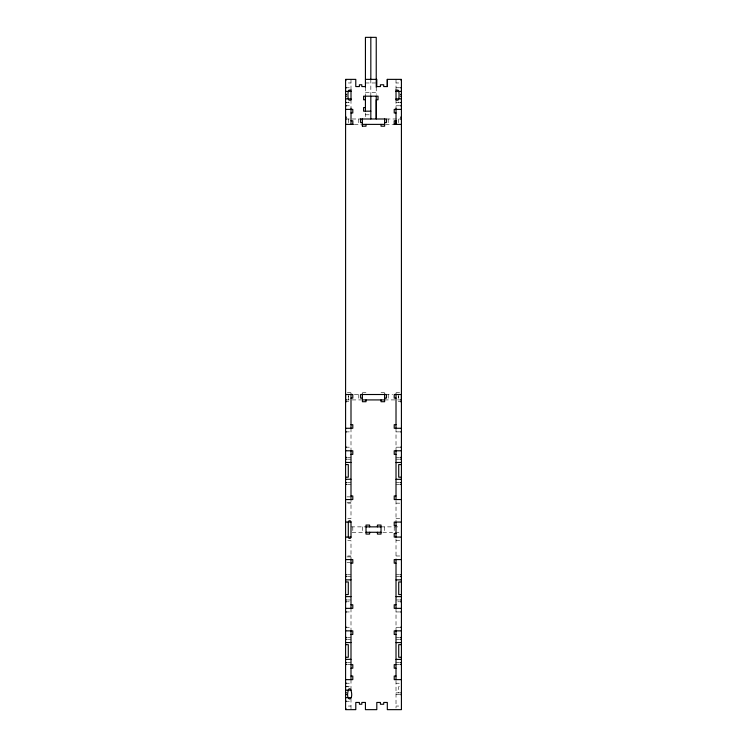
<?xml version="1.0" encoding="UTF-8"?>
<svg xmlns="http://www.w3.org/2000/svg" width="747" height="747" viewBox="0 0 747 747"><rect width="100%" height="100%" fill="white"/><g stroke="black" fill="none" stroke-linecap="round" stroke-linejoin="round"><path stroke-width="0.56" stroke-dasharray="3.73 2.8" d="M348.298 396.312L348.298 399.916L348.298 394.509M398.721 398.114L398.721 396.312M399.393 686.54L398.721 686.558L398.721 692.842M348.298 82.973L350.997 82.973M365.432 82.973L376.236 82.973M396.013 82.973L398.721 82.973M345.59 87.772L350.997 87.772M396.013 87.772L401.419 87.772M365.432 92.572L376.236 92.572M345.59 102.479L350.997 102.479M396.013 102.479L401.419 102.479M345.59 105.785L350.997 105.785M396.013 105.785L401.419 105.785M365.432 114.786L370.829 114.786M345.59 118.988L361.492 118.988M386.395 118.988L401.419 118.988M354.33 124.385L361.492 124.385M385.499 124.385L392.661 124.385M347.392 392.707L350.997 392.707M362.398 392.707L366.002 392.707M381.007 392.707L384.612 392.707M396.013 392.707L399.617 392.707M354.339 394.509L361.501 394.509M385.508 394.509L392.67 394.509M345.59 399.916L361.501 399.916M384.612 399.916L401.419 399.916M346.496 401.709L348.746 401.709M398.263 401.709L400.523 401.709M345.59 431.878L350.997 431.878M396.013 431.878L401.419 431.878M345.59 447.182L350.997 447.182M396.013 447.182L401.419 447.182M347.392 457.369L350.997 457.369M396.013 457.369L399.617 457.369M347.392 459.172L350.997 459.172M396.013 459.172L399.617 459.172M347.392 482.581L350.997 482.581M396.013 482.581L399.617 482.581M347.392 484.383L350.997 484.383M396.013 484.383L399.617 484.383M346.944 496.858L350.997 496.858M346.944 502.255L350.997 502.255M347.757 503.161L350.997 503.161M396.013 503.161L401.419 503.161M347.757 518.465L350.997 518.465L350.997 501.358M396.013 518.465L401.419 518.465M350.997 526.868L366.002 526.868M381.007 526.868L399.365 526.868M352.136 532.275L364.2 532.275M382.809 532.275L392.595 532.275M395.247 532.275L399.365 532.275M347.757 540.679L350.997 540.679L350.997 558.681M396.013 540.679L401.419 540.679M347.757 555.983L350.997 555.983M396.013 555.983L401.419 555.983M346.944 556.879L350.997 556.879M346.944 562.286L350.997 562.286M347.392 574.751L350.997 574.751M396.013 574.751L399.617 574.751M347.392 576.553L350.997 576.553M396.013 576.553L399.617 576.553M347.392 599.962L350.997 599.962M396.013 599.962L399.617 599.962M347.392 601.765L349.194 601.765M397.815 601.765L399.617 601.765M345.59 611.952L350.997 611.952M396.013 611.952L401.419 611.952M345.59 627.265L350.997 627.265M396.013 627.265L401.419 627.265M347.392 637.452L350.997 637.452M396.013 637.452L399.617 637.452M347.392 639.255L350.997 639.255M396.013 639.255L399.617 639.255M347.392 662.664L350.997 662.664M396.013 662.664L399.617 662.664M347.392 664.466L350.997 664.466M396.013 664.466L399.617 664.466M345.59 683.234L350.997 683.234M396.013 683.234L399.262 683.234M345.59 686.54L350.997 686.54M396.013 692.842L401.419 692.842M396.013 694.645L401.419 694.645M345.59 701.246L350.997 701.246M348.298 706.046L350.997 706.046M396.013 706.046L398.721 706.046M347.616 686.54L348.298 687.072M398.721 101.947L398.721 102.46M398.721 118.988L398.721 124.385M398.73 394.509L398.721 399.916M396.013 79.369L396.013 90.471M396.013 99.781L396.013 109.379M396.013 428.274L396.013 450.786M396.013 500.453L396.013 521.163M396.013 538.876L396.013 558.681M396.013 608.357L396.013 630.86M396.013 680.536L396.013 708.016M394.22 526.868L394.22 532.275M388.197 118.988L388.197 124.385M388.216 394.509L388.216 399.916M384.612 526.868L384.612 532.275M376.236 87.24L376.236 94.374M370.829 79.369L370.829 96.176M365.432 87.24L365.432 96.176M365.432 112.984L365.432 117.933M362.398 526.868L362.398 532.275M358.784 118.988L358.784 124.385M358.803 394.509L358.803 399.916M352.799 526.868L352.799 532.275M350.997 79.369L350.997 89.575M350.997 99.781L350.997 109.379M350.997 428.274L350.997 450.786M350.997 608.357L350.997 630.86M350.997 679.639L350.997 689.238M350.997 698.548L350.997 709.65M348.298 101.947L348.298 102.46M348.279 118.988L348.298 124.385"/><path stroke-width="1.12" d="M366.021 124.385L366.021 126.187L362.416 126.187L362.388 118.988M396.013 91.153C399.906 86.297 399.15 98.044 398.721 98.875A1.354 1.354 0 0 1 397.367 100.229A1.354 1.354 0 0 1 396.013 98.875L401.419 98.875M365.432 79.369L376.805 79.369L376.777 86.568L380.41 86.568L380.41 84.775L383.715 84.775L383.687 86.568L387.31 86.568L387.31 79.369L401.419 79.369L401.419 709.65L387.31 709.65L387.31 702.451L383.715 702.451L383.715 704.244L380.41 704.244L380.41 702.451L376.805 702.451L376.805 709.65L365.432 709.65L365.432 702.451L361.828 702.451L361.828 704.244L359.4 704.244L359.4 702.451L355.796 702.451L355.796 709.65L345.59 709.65L345.59 79.369L355.796 79.369L355.768 86.568L359.4 86.568L359.4 84.775L361.828 84.775L361.8 86.568L365.432 86.568M345.59 79.882L346.496 79.882M400.523 79.882L401.419 79.882M345.59 87.772L346.496 87.772M400.523 87.772L401.419 87.772M345.59 91.377L350.997 91.377M396.013 91.377L401.419 91.377M345.59 94.374L346.496 94.374M400.523 94.374L401.419 94.374M345.59 96.176L346.496 96.176M400.523 96.176L401.419 96.176M345.59 98.875L350.997 98.875A1.354 1.354 0 0 1 349.643 100.229A1.354 1.354 0 0 1 348.298 98.875C347.869 98.044 347.112 86.297 350.997 91.153M365.432 99.781L363.602 99.781L363.602 96.176L378.038 96.176L378.01 99.781L376.208 99.781L376.236 118.988L376.236 96.176M345.59 102.479L346.496 102.479M400.523 102.479L401.419 102.479M345.59 105.785L346.496 105.785M400.523 105.785L401.419 105.785M365.432 107.577L363.602 107.577L363.602 111.182L370.829 111.182M345.59 109.379L352.799 109.379L352.799 112.984L350.997 112.984M401.419 109.379L394.22 109.379L394.22 112.984L396.013 112.984M345.59 117.186L346.496 117.186M400.523 117.186L401.419 117.186M346.496 118.988L345.59 118.988L345.581 124.385L353.21 124.385M360.586 118.988L386.423 118.988L386.423 122.592L384.621 122.592M400.523 118.988L401.419 118.988M350.997 120.79L352.827 120.79L352.827 124.385M396.041 120.79L394.22 120.79L394.239 124.385M362.388 124.385L384.602 124.385M393.772 124.385L401.419 124.385M350.997 398.114L352.799 398.114L352.799 394.509L345.59 394.509L345.581 399.916L346.496 399.916M362.416 398.114L360.614 398.114L360.614 394.509L386.423 394.509L386.423 398.114L384.621 398.114M396.013 398.114L394.22 398.114L394.22 394.509L401.419 394.509L401.419 399.916L400.523 399.916M362.398 399.916L384.612 399.916M345.59 401.709L346.496 401.709M400.523 401.709L401.419 401.709M350.997 424.669L352.799 424.669L352.799 428.274L345.59 428.274M396.013 424.669L394.22 424.669L394.22 428.274L401.419 428.274M345.59 431.878L346.496 431.878M400.523 431.878L401.419 431.878M345.59 447.182L346.496 447.182M400.523 447.182L401.419 447.182M345.59 450.786L352.799 450.786L352.799 454.381L350.997 454.381M401.419 450.786L394.22 450.786L394.22 454.381L396.013 454.381M345.59 457.369L346.496 457.369M400.523 457.369L401.419 457.369M345.59 459.172L346.496 459.172M400.523 459.172L401.419 459.172M345.59 462.449L350.997 462.449M396.013 462.524L401.419 462.449M345.59 464.578L348.298 464.578L348.298 477.184L345.59 477.184M401.419 464.578L398.721 464.578L398.721 477.184L401.419 477.184M345.59 479.313L350.997 479.238M396.013 479.313L401.419 479.313M345.59 482.581L346.496 482.581M400.523 482.581L401.419 482.581M345.59 484.383L346.496 484.383M400.523 484.383L401.419 484.383M350.997 495.952L352.799 495.952L352.799 499.556L345.59 499.556M396.013 495.952L394.22 495.952L394.22 499.556L401.419 499.556M345.59 522.069L350.997 522.069L350.997 537.074A1.354 1.354 0 0 1 349.643 538.419A1.354 1.354 0 0 1 348.298 537.074L348.298 522.069A1.354 1.354 0 0 1 349.643 520.715A1.354 1.354 0 0 1 350.997 522.069M401.419 522.069L394.22 522.069L394.22 525.664L396.013 525.664M366.002 526.868L381.007 526.868M366.002 532.275L381.007 532.275M396.013 533.47L394.22 533.47L394.22 537.074L401.419 537.074M345.59 537.074L350.997 537.074M345.59 559.587L352.799 559.587L352.799 563.182L350.997 563.182M401.419 559.587L394.22 559.587L394.22 563.182L396.013 563.182M345.59 574.751L346.496 574.751M400.523 574.751L401.419 574.751M345.59 576.553L346.496 576.553M400.523 576.553L401.419 576.553M345.59 579.905L350.997 579.821M396.013 579.905L401.419 579.821M345.59 581.96L348.298 581.96L348.298 594.565L345.59 594.565M401.419 581.96L398.721 581.96L398.721 594.565L401.419 594.565M345.59 596.62L350.997 596.62M396.013 596.62L401.419 596.62M345.59 599.962L346.496 599.962M400.523 599.962L401.419 599.962M345.59 601.765L346.496 601.765M400.523 601.765L401.419 601.765M350.997 604.753L352.799 604.753L352.799 608.357L345.59 608.357M396.013 604.753L394.22 604.753L394.22 608.357L401.419 608.357M345.59 611.952L346.496 611.952M400.523 611.952L401.419 611.952M345.59 627.265L346.496 627.265M400.523 627.265L401.419 627.265M345.59 630.86L352.799 630.86L352.799 634.464L350.997 634.464M401.419 630.86L394.22 630.86L394.22 634.464L396.013 634.464M345.59 637.452L346.496 637.452M400.523 637.452L401.419 637.452M345.59 639.255L346.496 639.255M400.523 639.255L401.419 639.255M345.59 642.597L350.997 642.523M396.013 642.597L401.419 642.597M345.59 644.661L348.298 644.661L348.298 657.267L345.59 657.267M401.419 644.661L398.721 644.661L398.721 657.267L401.419 657.267M345.59 659.396L350.997 659.321M396.013 659.396L401.419 659.396M345.59 662.664L346.496 662.664M400.523 662.664L401.419 662.664M345.59 664.466L346.496 664.466M400.523 664.466L401.419 664.466M350.997 664.634L352.799 664.634L352.799 668.229L350.997 668.229M396.013 664.634L394.22 664.634L394.22 668.229L396.013 668.229M350.997 676.035L352.799 676.035L352.799 679.639L345.59 679.639M396.013 676.035L394.22 676.035L394.22 679.639L401.419 679.639M345.59 683.234L346.496 683.234M345.59 686.54L346.496 686.54M345.59 690.144L350.997 690.144C354.293 701.881 345.002 701.881 348.298 690.144A1.354 1.354 0 0 1 349.643 688.79A1.354 1.354 0 0 1 350.997 690.144M345.59 692.842L346.496 692.842M400.747 692.842L401.419 692.842M345.59 694.645L346.496 694.645M400.747 694.645L401.419 694.645M345.59 697.642L350.997 697.642M345.59 701.246L346.496 701.246M345.59 709.136L346.496 709.136M396.013 89.575L396.041 100.079M396.041 108.128L396.013 124.385L396.003 121.145M396.013 393.734L396.013 428.274M396.013 450.786L396.013 499.556M396.013 522.069L396.013 537.074M396.013 559.587L396.013 608.357M396.013 630.86L396.013 679.639M387.282 79.369L387.282 86.568M384.602 118.988L384.621 126.187L381.026 126.187L381.026 124.385M384.612 393.734L384.621 401.709L381.026 401.709L381.026 399.916M377.422 526.868L377.422 525.066L381.026 525.066L381.026 534.068L377.422 534.068L377.422 532.275M376.236 87.24L376.236 37.35L365.432 37.35L365.432 87.24M370.829 37.35L370.829 79.369M370.829 96.176L370.829 118.988M369.616 526.868L369.616 525.066L366.021 525.066L366.021 534.068L369.616 534.068L369.616 532.275M366.021 399.916L366.021 401.709L362.416 401.709L362.398 393.734M365.432 96.176L365.432 111.182M362.416 126.187L362.416 122.592L360.614 122.592L360.614 118.988M350.997 89.575L351.025 100.079M351.025 108.128L350.997 124.385M350.997 393.734L350.997 428.274M350.997 450.786L350.997 500.079M350.997 559.055L350.997 608.357M350.997 630.86L350.997 679.639"/></g></svg>
